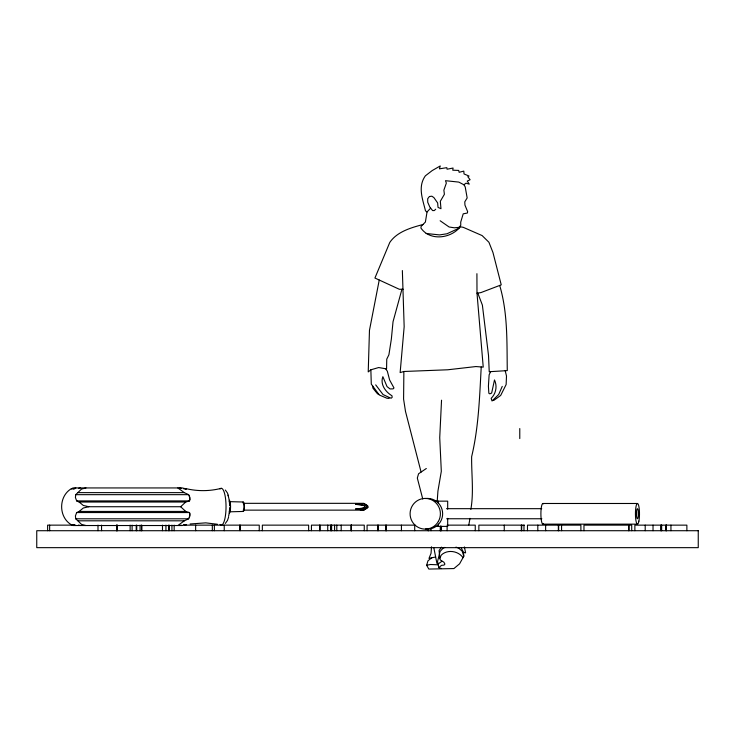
<?xml version="1.0" encoding="UTF-8"?>
<svg xmlns="http://www.w3.org/2000/svg" width="735" height="735" viewBox="0 0 735 735"><rect width="100%" height="100%" fill="white"/><g stroke="black" fill="none" stroke-linecap="round" stroke-linejoin="round"><path stroke-width="1.1" d="M476.914 273.686L476.997 293.182L483.235 367.123L475.885 366.554L447.799 369.779L403.873 371.487L403.588 399.096L405.49 411.398L421.091 472.063M638.439 514.867L638.403 512.056A5.053 0.992 -90 0 0 636.859 509.759A5.053 0.992 -90 0 0 636.96 518.037A5.053 0.992 -90 0 0 638.439 514.675L638.412 512.231M481.232 366.967C479.578 396.983 478.66 427.311 471.64 456.692C471.392 474.296 473.928 491.899 470.85 509.401M441.542 400.189L439.732 437.656L441.312 471.282L437.922 491.145L437.206 501.325M431.528 546.785L431.032 553.345L428.974 558.416L435.644 556.974M469.996 518.34L468.811 524.983M85.94 525.525L81.539 524.404L75.733 518.8L75.411 515.933L76.679 512.552L79.169 511.431L185.716 511.431L189.566 512.552L189.786 515.832L188.638 518.8L184.329 520.812L177.852 525.525M355.556 509.144L367.776 507.306L364.165 509.915L355.556 509.144C367.84 509.263 367.84 504.201 355.556 504.32L364.165 503.548C370.21 506.121 368.097 508.886 362.291 510.136L243.184 510.136M189.419 517.716L190.025 513.646M430.627 208.152L427.044 211.946L425.39 222.053L421.155 226.288L420.907 228.006C430.021 241.392 451.051 238.535 460.257 226.784M379.242 280.035L369.466 330.318L368.226 371.928L370.863 369.806L378.663 367.546L386.564 368.906L386.757 359.158L388.907 354.775L391.342 339.175L393.032 321.728L401.935 289.268M355.556 504.32L367.629 505.919L367.629 507.545M228.622 517.072L227.473 520.435L225.342 523.43M461.286 548.025L463.491 552.334L463.813 556.193L459.577 563.828L453.908 568.568L428.827 569.065L426.64 565.279L427.945 560.86L432.033 557.461M85.94 487.939L81.539 489.06L75.733 494.664L75.411 497.531L76.679 500.912L79.159 502.023L185.734 502.023L189.566 500.912L189.786 497.632L188.638 494.664L184.31 492.634L177.852 487.939M502.253 386.371L498.688 394.52L492.037 400.998L491.145 398.37C496.051 393.537 497.411 386.197 494.499 379.958L491.651 393.069L489.859 393.85L488.858 393.289L488.407 386.206L489.133 374.822L490.64 371.634L507.279 370.615C506.828 342.152 507.894 313.156 499.699 285.446L501.233 284.831L492.955 252.5L488.922 242.265L482.123 235.577L463.225 227.317L459.651 226.674L458.539 227.437L454.294 227.795L449.094 226.986L440.146 220.757M444.813 547.41L442.911 548.356L440.1 551.434L437.555 561.421L438.758 567.576L441.597 565.316L444.004 565.105L444.923 564.112L443.922 562.229L440.302 559.932L439.833 558.278L441.239 555.118C447.33 549.146 458.3 550.827 463.032 557.663M229.366 513.25L229.66 512.791A6.992 1.81 -90 0 0 229.66 500.673L229.366 500.213M359.461 503.787L364.165 503.548M364.165 509.915L360.49 509.741M441.514 547.134L439.08 550.524L439.833 558.278M459.651 226.674L460.771 225.25L460.707 222.181L463.206 213.83L467.387 213.031L467.644 211.634L464.943 205.093L464.777 201.868L467.157 197.945L465.209 186.892L463.923 184.779L458.796 182.096L445.493 180.691L446.338 183.107L443.876 190.144L444.399 194.306L440.32 201.289L440.972 208.712L438.032 207.399L437.656 202.97L433.87 197.559L431.822 196.199L429.396 196.53L427.715 198.726L427.715 202.217L429.911 207.261L432.612 210.577L434.293 210.577L435.699 209.218M385.645 368.75L387.336 371.212L389.633 380.023L393.978 387.942L393.078 388.879L390.019 388.925L387.033 386.582L382.861 376.66C379.958 384.433 385.581 391.911 391.975 395.779L392.187 397.304L391.167 398.241L389.633 397.644L388.944 398.434L386.886 398.223L379.306 395.007L371.285 384.129L370.863 369.806M79.159 502.023L83.294 505.45L88.751 506.727L180.663 506.727L185.734 502.023M79.169 511.431L83.294 508.014L88.751 506.727M71.561 488.582C58.341 496.143 58.341 517.321 71.561 524.882M463.923 184.779L465.972 183.18L469.279 184.154L467.249 181.086L470.106 179.735L467.791 176.685L469.049 176.051L464.024 173.956L463.803 171.099L459.145 172.302L458.695 170.428L452.769 170.198L453.063 168.03L447.064 169.225L446.834 167.653L439.401 168.848L440.265 165.935L432.198 170.575L425.363 175.83C417.526 186.809 422.698 199.286 425.501 210.89L427.044 211.946M441.891 561.264L438.271 563.901L436.912 563.359L433.788 547.547M366.581 507.949L367.482 507.306M426.318 468.498L418.564 473.781L417.324 478.053L422.763 499.037M364.33 509.428L365.828 508.445M185.101 488.839L186.322 488.839L183.741 488.839M459.081 228.181L446.972 233.776L439.594 234.915L426.07 233.491M73.197 488.839L75.834 487.939M499.699 285.446L480.911 292.603L476.997 293.182M403.873 371.487L400.143 372.608L404.167 326.698L402.357 270.553M78.434 488.389L80.326 487.939M186.028 524.625L182.206 525.525L73.041 525.525L71.332 524.625L74.749 524.625M221.263 488.325C209.852 491.274 197.743 491.393 186.267 488.683M181.251 525.176L179.413 525.525M426.64 565.279L430.48 564.498L438.143 564.802M367.776 507.306L364.698 507.867M423.121 224.487C411.141 227.657 397.038 231.672 389.761 242.477L374.923 278.041L399.353 289.287L403.166 289.241M190.117 523.981L205.745 522.861L217.431 524.257M490.64 371.634L489.225 371.781L488.527 355.501L482.38 305.108L477.768 293.063M492.579 400.465L493.791 400.391L500.664 395.458L506.139 384.543L506.498 376.026L505.193 370.679M243.184 511.459L229.246 511.826M74.749 488.839L71.332 488.839L73.041 487.939L182.216 487.939L186.028 488.839M78.103 492.634L184.31 492.634M75.733 494.664L188.638 494.664M76.679 500.912L189.566 500.912M435.138 501.151L447.679 501.151L447.679 509.18M229.246 501.637L243.184 502.005M243.184 503.328L363.871 503.328M542.917 503.484L637.466 503.484M446.531 508.675L541.704 508.675M76.679 512.552L189.566 512.552M75.733 518.8L188.638 518.8M446.678 518.754L541.851 518.754M78.094 520.812L184.329 520.812M542.917 524.147L637.466 524.147M183.741 524.625L186.322 524.625L185.101 524.625M72.094 525.139L47.619 525.139L47.619 530.716M184.954 525.139L259.253 525.139L259.253 530.716M415.054 525.139L367.077 525.139L367.077 530.716M447.11 525.139L475.251 525.139L475.251 530.716M524.331 525.139L478.862 525.139L478.862 530.716M435.138 526.389L447.679 526.389L447.679 518.359M179.395 487.939L181.242 488.288M364.698 505.597L367.776 506.158M78.434 525.075L80.326 525.525M463.491 552.334L465.613 552.867L464.373 546.923M75.843 525.525L73.197 524.625M438.758 567.576L441.45 568.568M455.957 547.125L458.732 548.181L462.159 551.167L463.813 556.193M378.819 394.355L377.542 393.85L372.957 388.199L372.627 385.948M389.633 397.644L383.027 394.539L375.704 384.874M363.577 503.548L367.482 506.158M185.716 511.431L180.663 506.727M225.342 490.034L227.473 493.029L228.511 495.95M189.419 495.748L190.025 499.818M686.876 530.716L686.876 525.139L634.875 525.139L634.875 530.716M670.945 525.139L670.945 530.716M666.333 525.139L666.333 530.716M666.13 525.139L666.13 530.716M665.983 525.139L665.983 530.716M661.638 525.139L661.638 530.716M661.436 525.139L661.436 530.716M660.728 525.139L660.728 530.716M653.029 525.139L653.029 530.716M645.201 525.139L645.201 530.716M631.714 530.716L631.714 525.139L583.967 525.139L583.967 530.716M628.912 525.139L628.912 530.716M628.792 525.139L628.792 530.716M580.889 530.716L580.889 525.139L527.482 525.139L527.482 530.716M561.568 525.139L561.568 530.716M558.664 525.139L558.664 530.716M558.352 525.139L558.352 530.716M545.627 525.139L545.627 530.716M537.809 525.139L537.809 530.716M523.972 525.139L523.972 530.716M521.767 525.139L521.648 530.716M521.354 525.139L521.354 530.716M519.774 428.542L519.774 438.575M504.256 525.139L504.256 530.716M447.11 526.26L447.11 530.716M441.478 526.26L441.478 530.716M440.798 526.26L440.798 530.716M440.522 526.26L440.522 530.716M440.283 526.26L440.283 530.716M438.409 501.151L438.409 503.447M438.409 524.092L438.409 526.389M431.004 528.483L431.004 530.716M428.303 528.483L428.303 530.716M428.156 528.483L428.156 530.716M414.705 525.139L414.705 530.716M401.429 525.139L401.429 530.716M385.93 525.139L385.93 530.716M378.396 525.139L378.396 530.716M377.579 525.139L377.579 530.716M364.266 530.716L364.266 525.139L311.438 525.139L311.438 530.716M351.449 525.139L351.449 530.716M351.302 525.139L351.302 530.716M351.128 525.139L351.128 530.716M341.205 525.139L341.178 530.716M336.805 525.139L336.805 530.716M334.581 525.139L334.581 530.716M331.604 525.139L331.604 530.716M331.228 525.139L331.228 530.716M330.676 525.139L330.676 530.716M327.727 525.139L327.727 530.716M320.019 525.139L320.019 530.716M319.725 525.139L319.725 530.716M308.636 530.716L308.636 525.139L262.349 525.139L262.349 530.716M240.051 525.139L240.051 530.716L239.941 525.139M224.239 525.139L224.239 530.716M214.372 525.139L214.372 530.716M212.332 525.139L212.332 530.716M195.639 525.139L195.639 530.716M174.158 525.139L174.158 530.716M171.935 525.139L171.935 530.716M169.142 525.139L169.142 530.716M168.738 525.139L168.738 530.716M165.935 525.139L165.935 530.716M162.49 525.139L162.49 530.716M141.772 525.139L141.772 530.716M141.57 525.139L141.57 530.716M140.082 525.139L140.082 530.716M136.747 525.139L136.747 530.716M136.223 525.139L136.223 530.716M132.107 525.139L132.107 530.716M130.123 525.139L130.123 530.716M117.315 525.139L117.315 530.716M116.966 525.139L116.966 530.716M116.847 525.139L116.791 530.716M116.672 525.139L116.672 530.716M101.549 525.139L101.549 530.716M97.994 525.139L97.994 530.716M49.64 525.139L49.64 530.716M543.441 523.789A10.327 2.021 -90 0 1 540.896 513.811A10.327 2.021 -90 0 1 543.441 503.842M425.51 498.541A15.352 15.15 90 0 1 442.645 513.774A15.352 15.15 90 0 1 425.51 528.998M220.031 488.959A18.403 4.759 -90 0 1 226.031 506.727A18.403 4.759 -90 0 1 220.031 524.505M227.887 495.179A13.34 3.454 -90 0 1 229.605 505.864M229.605 507.6A13.34 3.454 -90 0 1 228.594 516.163M242.872 502.161A4.732 1.222 -90 0 1 244.406 506.727A4.732 1.222 -90 0 1 242.872 511.303M243.625 503.787A3.409 0.882 -90 0 1 243.625 509.677M229.761 502.832A5.522 1.433 -90 0 1 229.991 503.971M229.991 509.493A5.522 1.433 -90 0 1 229.761 510.632M698.25 530.716L36.75 530.716L36.75 547.658L698.25 547.658L698.25 530.716M386.132 530.716L386.132 525.139L386.105 530.716M438.363 521.446A15.352 15.15 -90 0 0 425.243 498.413A15.352 15.15 -90 0 0 412.124 521.446A15.352 15.15 -90 0 0 438.363 521.446M638.899 521.115A10.327 2.021 -90 0 0 637.989 503.842A10.327 2.021 -90 0 0 635.509 516.484A10.327 2.021 -90 0 0 638.899 521.115"/></g></svg>
